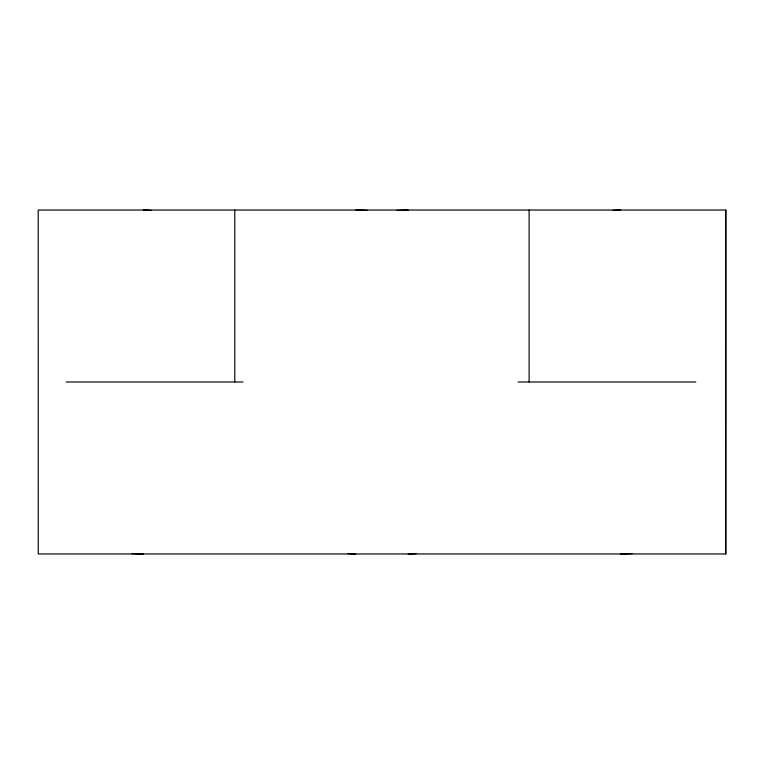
<?xml version="1.0" encoding="UTF-8"?>
<svg xmlns="http://www.w3.org/2000/svg" width="764" height="764" viewBox="0 0 764 764"><rect width="100%" height="100%" fill="white"/><g stroke="black" fill="none" stroke-linecap="round" stroke-linejoin="round"><path stroke-width="1.15" d="M725.8 210.033L38.2 210.033L38.257 553.967L725.781 553.967L725.781 210.033L725.743 553.967M66.134 382L243.038 382M518.068 382L695.823 382M529.118 210.033L529.118 382M234.777 210.033L234.777 382M632.2 553.566A37.407 3.791 -5.9 0 1 620.645 553.948M612.804 210.463A37.407 3.791 5.9 0 1 620.645 210.081M416.027 553.566A37.407 3.791 5.9 0 1 408.177 553.948M396.621 210.463A37.407 3.791 -5.9 0 1 408.177 210.081M143.355 553.948A37.407 3.791 5.9 0 1 131.8 553.566M143.355 210.081A37.407 3.791 -5.9 0 1 151.196 210.463M355.823 553.948A37.407 3.791 -5.9 0 1 347.973 553.566M355.823 210.043A37.407 3.791 5.9 0 1 367.379 210.425"/></g></svg>
